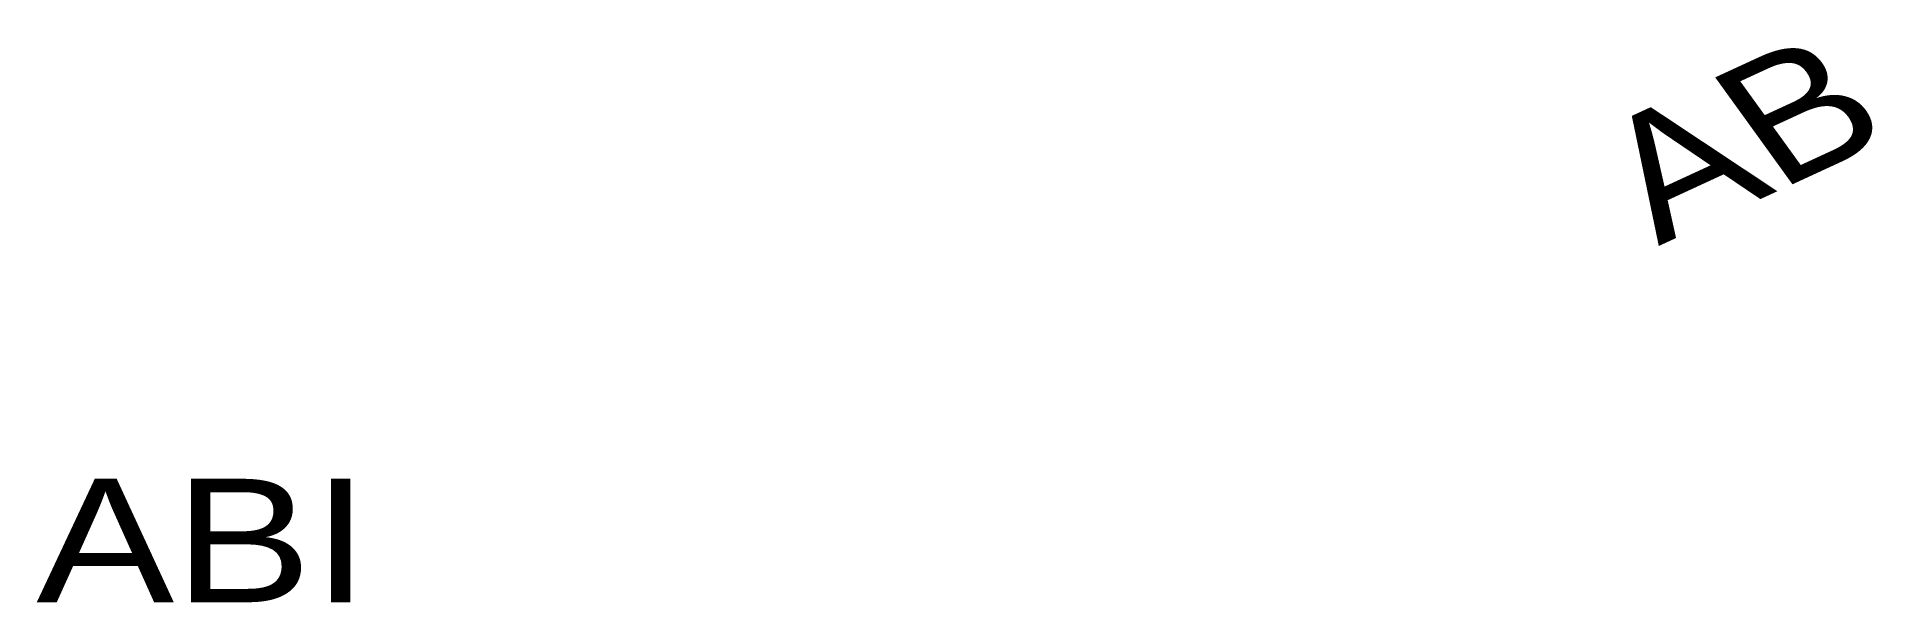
# Model space of a CAD drawing. Header units: metres. Extents: x 1000000 to 1000023.8, y 499994 to 500001.3.
import ezdxf

# ---------------------------------------------------------------- set-up
doc = ezdxf.new("R2010")
doc.units = ezdxf.units.M

msp = doc.modelspace()

# ---------------------------------------------------------------- texts
at = {"color": 1, "extrusion": (0, -0.6, 0.8)}
msp.add_text('ABI', height=2, dxfattribs=at).set_placement((1000000, 400000, -299990))
at = {"color": 3, "extrusion": (0, -0.6, 0.8), "insert": (1000020, 500000), "char_height": 2, "attachment_point": 1, "text_direction": (0.866025, 0.4, 0.3)}
msp.add_mtext('AB', dxfattribs=at)

doc.saveas('drawing.dxf')
